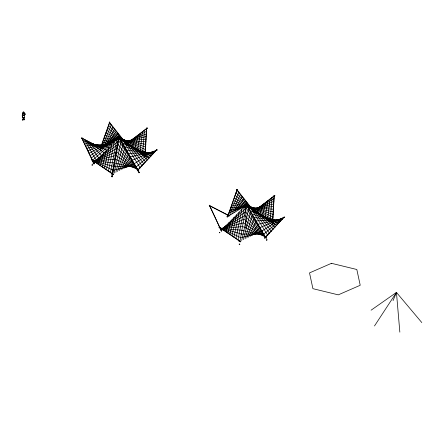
<?xml version="1.0" encoding="UTF-8"?>
<svg xmlns="http://www.w3.org/2000/svg" width="444" height="444" viewBox="0 0 444 444"><rect width="100%" height="100%" fill="white"/><g stroke="black" fill="none" stroke-linecap="round" stroke-linejoin="round"><path stroke-width="0.67" d="M23.41 119.586C21.273 120.768 24.686 119.303 23.477 117.466M144.816 156.183L146.625 128.033L145.166 156.183L144.816 156.183L145.166 156.183M272.327 223.571L274.192 195.449L272.683 223.598L272.361 223.604L272.683 223.598M142.568 153.807L144.528 130.175M270.085 221.223L272.05 197.591M24.409 113.747C22.6 116.322 24.248 113.603 24.581 117.227L22.428 117.477L22.594 113.869M22.428 113.753L22.2 116.217L22.577 116.395M24.192 117.31C24.853 120.33 23.588 120.452 23.582 117.444M140.01 152.148L142.518 131.707M267.532 219.564L270.035 199.123M112.526 173.615L118.776 136.591M239.932 241.703L246.409 203.907L267.038 239.899L266.483 240.215L267.038 239.899M137.479 150.105L140.504 133.233M144.972 155.222L144.661 155.172M264.996 217.521L268.021 200.649M112.299 176.801L111.627 176.701L118.859 136.247L119.142 136.253L119.536 136.347L112.299 176.801L112.016 176.795M22.783 113.381C22.367 111.805 24.27 111.244 24.331 113.126L25.447 114.136L24.231 115.074M110.462 172.538L116.844 139.577L98.618 147.019M237.984 239.954L244.361 206.987M108.447 171.14L114.241 142.174L86.83 148.324M113.353 174.237L113.142 174.475L113.325 174.17L91.531 159.679L113.142 174.475M219.236 226.978L219.02 227.261L240.803 241.802L219.219 226.967L219.009 227.239M235.969 238.556L241.764 209.585M106.432 169.741L111.644 144.772L95.016 145.144M233.955 237.157L239.166 212.188M114.163 173.116L121.34 140.271L146.526 154.429M241.686 240.526L248.862 207.687L274.048 221.845M104.423 168.343L109.046 147.369L93.218 144.2M231.94 235.758L236.569 214.785M22.733 114.713L22.539 115.989M94.073 162.837L93.734 162.898L94.034 162.709M102.409 166.944L106.449 149.967L91.414 143.262M229.925 234.354L233.966 217.382M115.856 172.289L123.243 143.567L147.63 153.94M243.373 239.699L250.766 210.978L275.152 221.356M100.394 165.545L103.852 152.564L89.616 142.324M138.489 134.765L135.032 147.741L149.262 157.981M227.911 232.956L231.368 219.98M266.006 202.181L262.548 215.157L276.784 225.397M117.543 171.462L125.147 146.859L148.734 153.452M245.06 238.872L252.664 214.274L276.257 220.868M98.379 164.147L101.254 155.161L87.818 141.386M225.907 231.529L228.921 222.638M100.122 148.879L100.433 149.006L100.094 148.89L109.69 122.061M100.438 149.001L109.818 122.133L109.502 122.045M227.639 216.295L237.168 189.46L227.955 216.417L227.622 216.311L227.933 216.422M23.826 112.643L23.454 112.032C22.738 112.382 23.193 112.854 24.348 113.131M23.782 119.641L24.448 119.308M119.231 170.635L127.051 150.155L149.839 152.964M246.753 238.045L254.567 217.566L277.361 220.374M102.875 147.247L102.32 146.859L111.205 125.025M238.728 192.435L229.842 214.274L230.397 214.663M393.045 300.61L396.448 292.418L421.8 322.56M23.893 113.076L23.177 113.614L23.177 112.898M136.475 136.291L132.429 145.948L147.464 159.973M263.991 203.707L259.951 213.364L274.98 227.389M125.597 144.494L125.757 144.761L147.314 128.05L125.535 144.483L125.757 144.761M147.175 127.944L147.386 128.233M253.091 211.893L253.28 212.177L274.836 195.46L253.058 211.893L253.285 212.16M274.675 195.382L274.914 195.632M96.365 162.743L98.651 157.764L86.014 140.448M223.881 230.159L226.39 225.263M84.621 143.445L104.223 145.76L112.893 127.123M240.415 194.539L231.746 213.176L232.401 213.547M120.918 169.808L128.949 153.446L150.943 152.475M248.44 237.224L256.471 220.862L278.466 219.885M85.725 145.887L106.127 144.661L114.585 129.226M242.102 196.642L233.644 212.077L234.105 212.337M23.382 119.569L23.005 119.752M254.173 212.609L254.562 213.015L254.884 212.371L236.963 189.693L236.696 189.904L236.952 189.699M374.492 325.963L396.448 292.418L399.844 332.145M108.025 143.567L116.273 131.33M122.605 168.981L130.852 156.743L152.048 151.981M235.548 210.978L243.789 198.74M250.127 236.397L258.375 224.159L279.57 219.397M134.46 137.823L129.831 144.156L145.66 161.96M261.977 205.239L257.353 211.566L273.182 229.376M24.498 119.397L23.915 119.447M25.008 114.08L24.037 114.763M117.96 133.428L109.929 142.469L87.934 150.766M237.451 209.879L245.482 200.843M137.224 170.607L156.71 149.5L156.899 149.711L137.329 170.729M221.562 230.336L221.234 230.22L221.589 230.203M264.591 237.917L284.26 216.938L264.846 238.145L264.596 237.906L264.846 238.139M93.856 163.42L118.726 137.451M221.378 230.836L246.248 204.867M91.997 164.94L92.324 165.39L91.963 164.968L96.315 160.478L84.216 139.51M124.298 168.154L132.756 160.04L153.152 151.493M251.815 235.57L260.273 227.45L280.675 218.909M109.157 122.5L127.089 145.177L127.367 144.955L109.44 122.278M236.685 189.904L254.628 212.565M93.895 163.875L81.652 137.962L81.974 137.818M94.206 163.742L93.9 163.864L94.217 163.719L81.801 137.868M209.196 205.378L209.485 205.222L221.545 231.252L209.324 205.278M92.352 160.523L117.538 138.073L124.714 141.836M22.516 119.874L23.021 119.225L22.822 117.499M93.345 162.659L118.742 140.67L137.551 169.497M220.862 230.07L246.265 208.086L265.068 236.907M136.003 167.038L155.361 150.516M263.525 234.454L282.884 217.926M132.295 160.406L132.756 160.04M133.999 163.858L154.257 151.004M259.818 227.816L260.273 227.45M261.522 231.274L281.779 218.42M119.536 136.347L118.859 136.247M111.627 176.701L111.91 176.706M254.723 212.493L253.258 212.071M91.248 158.081L115.634 139.172M119.647 135.531L111.833 141.37L89.039 153.202M239.349 208.785L247.169 202.947M93.234 162.354L118.049 144.367L136.641 169.07M220.751 229.77L245.565 211.782L264.158 236.486M23.748 119.852L24.22 119.863M371.09 310.195L396.448 292.418M146.82 128.094L146.476 128.083M274.325 195.515L273.992 195.493M90.143 155.644L113.736 140.271L116.017 139.477L103.147 140.448M272.266 222.4L272.411 222.727L272.305 222.389L284.515 217.16L284.66 217.488L284.515 217.16M118.365 136.796L118.887 136.491L139.366 172.577L138.966 172.799L118.337 136.813L118.887 136.491M245.854 228.183L245.854 204.223L246.254 204.001M100.888 148.707L118.576 137.918M228.405 216.123L244.916 206.049M93.118 162.054L117.349 148.063L135.731 168.648M146.431 131.274L125.708 143.24L123.143 140.57M220.64 229.47L244.872 215.479L263.248 236.058M273.954 198.69L253.224 210.656L250.233 207.537M139.516 172.483L138.966 172.799M245.882 204.212L246.409 203.907M23.149 113.203L22.372 113.681L22.605 113.964M126.795 145.127L126.701 145.543L127.234 145.293M125.985 167.327L134.654 163.331M253.502 234.743L262.176 230.747M112.876 170.374L130.27 166.1M240.398 237.784L257.792 233.511M93.007 161.755L116.655 151.759L134.821 168.221M220.529 229.165L244.172 219.175L262.343 235.636M101.326 145.454L118.254 138.45M228.849 212.87L243.268 206.904M243.895 206.643L245.776 205.866M146.32 133.905L125.008 142.546L123.277 141.087M273.843 201.315L252.531 209.962L247.336 205.572L248.856 205.045M114.258 162.965L132.09 166.95M113.425 166.711L131.18 166.522M241.78 230.375L259.612 234.36M240.948 234.121L258.702 233.938M229.176 215.967L229.293 215.645L209.501 205.611L229.115 215.956L229.293 215.645M121.334 137.634L120.574 137.895L122.289 139.677M241.253 207.687L243.534 206.893L230.669 207.859M91.536 159.862L91.725 159.585M92.896 161.455L115.956 155.456L133.91 167.799M220.418 228.865L243.479 222.871L261.433 235.209M102.237 142.951L115.257 139.743M229.759 210.362L242.774 207.159M244.633 206.699L248.351 205.783L273.165 217.077M146.209 136.53L124.314 141.852L122.999 140.992M273.726 203.946L251.831 209.263L246.575 205.838L245.055 206.366L250.438 207.87L273.504 209.196M24.37 115.412L22.594 115.612M142.824 153.125L154.667 152.014M270.346 220.54L282.184 219.43M146.098 139.155L123.615 141.153L105.877 132.934M92.785 161.15L115.262 159.157L133 167.371M273.615 206.571L251.138 208.569L248.179 207.198M220.302 228.566L242.785 226.568L260.523 234.787M117.854 139.344L121.528 139.066L145.76 147.036M244.145 206.849L249.051 206.477L273.276 214.452M101.743 148.224L101.593 148.546L101.77 148.229L81.979 138.195L101.593 148.546M127.672 166.5L136.558 166.628M255.195 233.916L264.08 234.038M22.788 120.035L22.383 119.997M130.431 140.881L124.636 140.565L142.063 165.939M257.953 208.297L252.159 207.981L269.58 233.355M240.859 241.597L240.659 241.891M123.499 140.493L145.982 141.786M24.659 113.325L24.353 113.708L24.953 114.141M121.545 139.621L117.116 139.283L120.835 138.367L145.649 149.667M243.157 206.588L247.591 206.926L233.4 200.349M248.329 206.982L249.067 207.037M249.806 207.093L250.544 207.148M92.674 160.85L114.569 162.854M220.191 228.266L242.085 230.264M104.057 137.945L121.617 139.699M231.579 205.356L244.294 206.632M244.899 206.688L247.325 206.932M249.744 207.176L247.93 206.993L252.231 209.252M122.816 139.877L145.871 144.411M250.338 207.293L273.393 211.827M140.226 151.332L152.864 154.007M267.743 218.748L280.386 221.417M111.66 173.771L111.644 174.098L111.727 173.815M104.967 135.437L116.939 138.783M122.322 140.287L117.538 138.95L119.053 138.423L122.561 140.709M232.49 202.853L244.455 206.199M92.557 160.55L113.869 166.55M220.08 227.961L241.392 233.96M125.741 144.655L126.468 144.866L123.071 140.865M83.516 141.009L102.32 146.859M82.012 138.373L82.207 138.078M209.529 205.783L209.729 205.494M137.629 149.539L151.065 155.994M265.146 216.95L278.582 223.41M92.446 160.245L113.176 170.246M219.969 227.661L240.692 237.657M245.06 205.489L247.208 206.615M255.938 209.823L249.556 206.183L267.782 235.348M128.416 142.407L122.039 138.772L140.26 167.932M106.127 144.661L106.582 144.927M104.223 145.76L104.878 146.137M246.958 204.39L249.323 206.776M247.658 205.084L273.054 219.708M119.442 136.974L122.222 139.86M120.135 137.673L145.532 152.292M234.31 197.846L245.699 205.267M106.788 130.431L118.182 137.851M246.72 204.912L272.544 223.154M119.197 137.501L144.461 155.339M235.22 195.343L245.604 204.112M107.698 127.928L118.953 137.429M120.246 138.528L122.844 140.72M236.13 192.84L246.387 203.53M248.096 205.311L249.378 206.649M108.608 125.424L118.864 136.114M250.172 207.775L253.99 212.282M254.756 209.773L271.384 231.368M127.234 142.358L143.862 163.953M246.054 204.529L264.818 236.674M118.537 137.118L137.995 170.452M129.071 165.684L129.398 165.756L129.071 165.684M138.45 169.963L138.778 170.041L138.45 169.963M256.588 233.094L256.915 233.172L256.588 233.094M265.967 237.379L266.295 237.451L265.967 237.379M129.443 165.323L129.67 165.568L129.459 165.29M156.915 149.844L157.204 150.022L156.915 149.844M239.039 241.253L239.266 241.497L239.039 241.253M256.965 232.739L257.193 232.983L256.965 232.739M92.069 159.668L92.402 159.79L92.069 159.668M219.591 227.084L219.924 227.206L219.591 227.084M118.692 137.035C118.692 138.001 119.397 136.452 118.692 137.035M146.553 156.86C146.553 157.825 147.264 156.277 146.553 156.86M246.209 204.451C246.209 205.417 246.919 203.868 246.209 204.451M274.076 224.276C274.076 225.241 274.781 223.693 274.076 224.276M99.406 149.351L99.867 149.589L99.406 149.351M120.035 136.758L120.496 137.002L120.035 136.758M226.928 216.766L227.389 217.005L226.928 216.766M247.558 204.173L248.018 204.412L247.558 204.173M119.419 137.068C119.353 138.09 120.651 136.769 119.419 137.068M246.936 204.484C246.87 205.505 248.174 204.179 246.936 204.484M119.858 136.186L120.191 136.635L119.858 136.186M247.38 203.596L247.708 204.051L247.38 203.596M219.514 232.351L219.847 232.806L219.514 232.351M246.398 203.646L247.053 203.757L246.398 203.646M239.166 244.1L239.821 244.211L239.166 244.1M331.468 263.314L309.518 272.899L312.915 288.672L338.273 294.855L360.223 285.27L356.821 269.502L331.468 263.314M24.176 119.697L23.726 119.747L24.154 119.669"/></g></svg>
